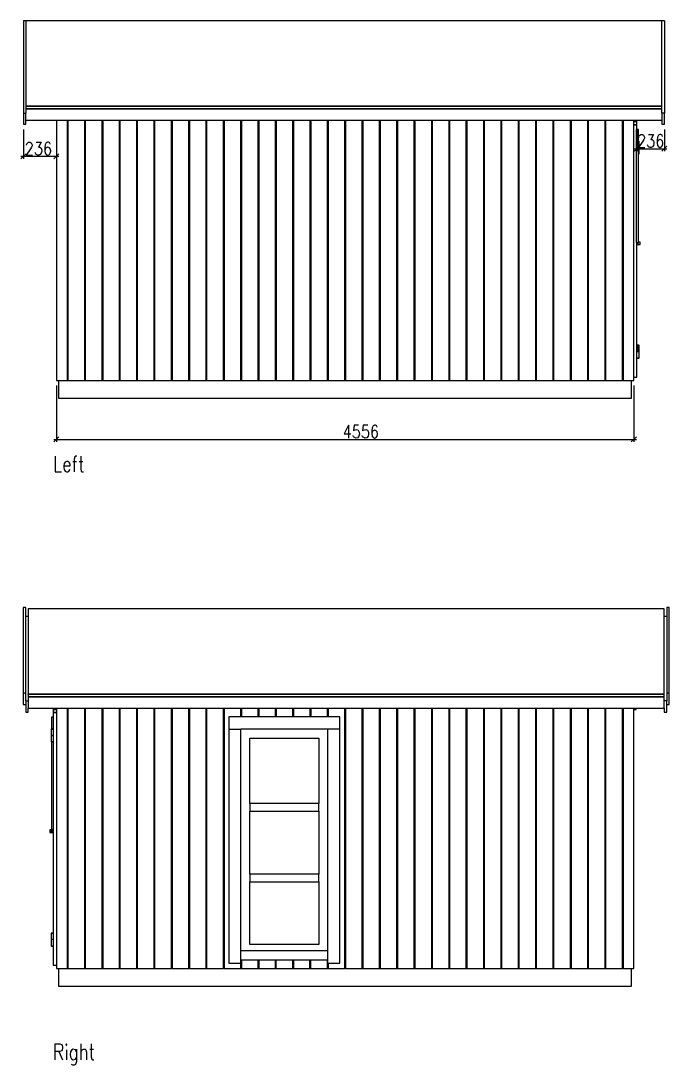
# Model space of a CAD drawing. Header units: millimetres. Extents: x -32864 to 44414, y -51818 to 3927.
# Drawn here: x 574 to 5689, y -4322 to 3918 of the extents above; entities that cross this region are included whole.
import ezdxf

# ---------------------------------------------------------------- set-up
doc = ezdxf.new("R2010")
doc.units = ezdxf.units.MM
doc.header["$MEASUREMENT"] = 0
doc.layers.get('0').update_dxf_attribs({"true_color": 0xffffff})

msp = doc.modelspace()

# ---------------------------------------------------------------- linework, layer by layer
for p, q in [((5448.5, 2965.1), (5448.5, 3002.5)), ((5441.7, 2169.3), (5441.7, 2167.8)), ((5438, 1256.8), (5438.7, 1256.8)), ((5448.5, 1256.8), (5449.2, 1257.5)), ((3198.9, 636.2), (3195.9, 645.1)), ((3270.8, 636.2), (3267.8, 645.1)), ((815.4, -1772.1), (815.4, -1829.7)), ((815.4, -2460.1), (815.4, -2466.1)), ((1013, -4214), (1004, -4202.1)), ((1004, -4273.9), (1013, -4262))]:
    msp.add_line(p, q)
for points in [[(613.2, 3918), (594.5, 3918), (594.5, 3162.7)], [(5632.6, 3247.3), (5632.6, 3918), (613.2, 3918), (613.2, 3247.3)], [(5651.3, 3918), (5632.6, 3918), (5632.6, 3918)], [(5651.3, 3918), (5651.3, 3252.5), (5651.3, 3252.5)], [(613.2, 3247.3), (5632.6, 3247.3), (5632.6, 3247.3)], [(613.2, 3247.3), (613.2, 3242), (613.2, 3242)], [(5632.6, 3242), (613.2, 3242), (613.2, 3242)], [(613.2, 3242), (613.2, 3224.1), (5632.6, 3224.1)], [(5632.6, 3224.1), (613.2, 3224.1), (613.2, 3224.1)], [(613.2, 3224.1), (613.2, 3191.1), (613.2, 3191.1)], [(5651.3, 3252.5), (5651.3, 3191.1), (5632.6, 3191.1)], [(5632.6, 3242), (5632.6, 3247.3), (5632.6, 3247.3)], [(5632.6, 3224.1), (5632.6, 3242), (5632.6, 3242)], [(5632.6, 3191.1), (5632.6, 3224.1), (5632.6, 3224.1)], [(594.5, 3191.1), (613.2, 3191.1), (613.2, 3191.1)], [(594.5, 3162.7), (594.5, 3102.1), (613.2, 3102.1), (613.2, 3133.5)], [(613.2, 3133.5), (613.2, 3191.1), (613.2, 3191.1)], [(613.2, 3133.5), (5632.6, 3133.5), (5632.6, 3133.5)], [(854.3, 3133.5), (854.3, 1081.6), (938.9, 1081.6)], [(938.9, 3133.5), (938.9, 1081.6), (941.9, 1081.6)], [(945.6, 1081.6), (941.9, 1081.6), (941.9, 3133.5)], [(945.6, 3133.5), (945.6, 1081.6), (1075.1, 1081.6)], [(1075.1, 3133.5), (1075.1, 1081.6), (1078.9, 1081.6)], [(1078.9, 3133.5), (1078.9, 1081.6), (1082.6, 1081.6)], [(1082.6, 3133.5), (1082.6, 1081.6), (1212.1, 1081.6)], [(1212.1, 3133.5), (1212.1, 1081.6), (1215.9, 1081.6)], [(1219.6, 1081.6), (1215.9, 1081.6), (1215.9, 3133.5)], [(1219.6, 3133.5), (1219.6, 1081.6), (1349.1, 1081.6)], [(1349.1, 3133.5), (1349.1, 1081.6), (1352.9, 1081.6)], [(1352.9, 3133.5), (1352.9, 1081.6), (1355.9, 1081.6)], [(1355.9, 3133.5), (1355.9, 1081.6), (1486.1, 1081.6)], [(1486.1, 3133.5), (1486.1, 1081.6), (1489.9, 1081.6)], [(1492.9, 1081.6), (1489.9, 1081.6), (1489.9, 3133.5)], [(1492.9, 3133.5), (1492.9, 1081.6), (1623.1, 1081.6)], [(1623.1, 3133.5), (1623.1, 1081.6), (1626.1, 1081.6)], [(1626.1, 3133.5), (1626.1, 1081.6), (1629.8, 1081.6)], [(1629.8, 3133.5), (1629.8, 1081.6), (1759.4, 1081.6)], [(1759.4, 3133.5), (1759.4, 1081.6), (1763.1, 1081.6)], [(1766.8, 1081.6), (1763.1, 1081.6), (1763.1, 3133.5)], [(1766.8, 3133.5), (1766.8, 1081.6), (1896.4, 1081.6)], [(1896.4, 3133.5), (1896.4, 1081.6), (1900.1, 1081.6)], [(1900.1, 3133.5), (1900.1, 1081.6), (1903.8, 1081.6)], [(1903.8, 3133.5), (1903.8, 1081.6), (2033.3, 1081.6)], [(2033.3, 3133.5), (2033.3, 1081.6), (2037.1, 1081.6)], [(2040.1, 3133.5), (2040.1, 1081.6), (2037.1, 1081.6)], [(2037.1, 3133.5), (2037.1, 1081.6), (2037.1, 1081.6)], [(2170.3, 3133.5), (2170.3, 1081.6), (2174.1, 1081.6)], [(2174.1, 3133.5), (2174.1, 1081.6), (2177.1, 1081.6)], [(2177.1, 3133.5), (2177.1, 1081.6), (2307.3, 1081.6)], [(2307.3, 3133.5), (2307.3, 1081.6), (2310.3, 1081.6)], [(2310.3, 3133.5), (2310.3, 1081.6), (2314.1, 1081.6)], [(2314.1, 3133.5), (2314.1, 1081.6), (2444.3, 1081.6)], [(2444.3, 3133.5), (2444.3, 1081.6), (2447.3, 1081.6)], [(2447.3, 3133.5), (2447.3, 1081.6), (2451.1, 1081.6)], [(2451.1, 3133.5), (2451.1, 1081.6), (2580.6, 1081.6)], [(2580.6, 3133.5), (2580.6, 1081.6), (2584.3, 1081.6)], [(2588.1, 1081.6), (2584.3, 1081.6), (2584.3, 3133.5)], [(2588.1, 3133.5), (2588.1, 1081.6), (2717.6, 1081.6)], [(2717.6, 3133.5), (2717.6, 1081.6), (2721.3, 1081.6)], [(2725.1, 1081.6), (2721.3, 1081.6), (2721.3, 3133.5)], [(2725.1, 3133.5), (2725.1, 1081.6), (2854.6, 1081.6)], [(2854.6, 3133.5), (2854.6, 1081.6), (2858.3, 1081.6)], [(2861.3, 3133.5), (2861.3, 1081.6), (2858.3, 1081.6)], [(2858.3, 3133.5), (2858.3, 1081.6), (2858.3, 1081.6)], [(2991.6, 3133.5), (2991.6, 1081.6), (2994.6, 1081.6)], [(2994.6, 3133.5), (2994.6, 1081.6), (2998.3, 1081.6)], [(2998.3, 3133.5), (2998.3, 1081.6), (3128.6, 1081.6)], [(3128.6, 3133.5), (3128.6, 1081.6), (3131.5, 1081.6)], [(3131.5, 3133.5), (3131.5, 1081.6), (3135.3, 1081.6)], [(3135.3, 3133.5), (3135.3, 1081.6), (3264.8, 1081.6)], [(3264.8, 3133.5), (3264.8, 1081.6), (3268.5, 1081.6)], [(3272.3, 1081.6), (3268.5, 1081.6), (3268.5, 3133.5)], [(3272.3, 3133.5), (3272.3, 1081.6), (3401.8, 1081.6)], [(3401.8, 3133.5), (3401.8, 1081.6), (3405.5, 1081.6)], [(3409.3, 1081.6), (3405.5, 1081.6), (3405.5, 3133.5)], [(3409.3, 3133.5), (3409.3, 1081.6), (3538.8, 1081.6)], [(3538.8, 3133.5), (3538.8, 1081.6), (3542.5, 1081.6)], [(3545.5, 1081.6), (3542.5, 1081.6), (3542.5, 3133.5)], [(3545.5, 3133.5), (3545.5, 1081.6), (3675.8, 1081.6)], [(3675.8, 3133.5), (3675.8, 1081.6), (3679.5, 1081.6)], [(3682.5, 1081.6), (3679.5, 1081.6), (3679.5, 3133.5)], [(3682.5, 3133.5), (3682.5, 1081.6), (3812.8, 1081.6)], [(3812.8, 3133.5), (3812.8, 1081.6), (3815.8, 1081.6)], [(3815.8, 3133.5), (3815.8, 1081.6), (3819.5, 1081.6)], [(3819.5, 3133.5), (3819.5, 1081.6), (3949.8, 1081.6)], [(3949.8, 3133.5), (3949.8, 1081.6), (3952.8, 1081.6)], [(3952.8, 3133.5), (3952.8, 1081.6), (3956.5, 1081.6)], [(3956.5, 3133.5), (3956.5, 1081.6), (4086, 1081.6)], [(4086, 3133.5), (4086, 1081.6), (4089.8, 1081.6)], [(4093.5, 1081.6), (4089.8, 1081.6), (4089.8, 3133.5)], [(4093.5, 3133.5), (4093.5, 1081.6), (4223, 1081.6)], [(4223, 3133.5), (4223, 1081.6), (4226.8, 1081.6)], [(4229.7, 3133.5), (4229.7, 1081.6), (4226.8, 1081.6)], [(4226.8, 3133.5), (4226.8, 1081.6), (4226.8, 1081.6)], [(4360, 3133.5), (4360, 1081.6), (4363.7, 1081.6)], [(4366.7, 1081.6), (4363.7, 1081.6), (4363.7, 3133.5)], [(4366.7, 3133.5), (4366.7, 1081.6), (4497, 1081.6)], [(4497, 3133.5), (4497, 1081.6), (4500, 1081.6)], [(4500, 3133.5), (4500, 1081.6), (4503.7, 1081.6)], [(4503.7, 3133.5), (4503.7, 1081.6), (4634, 1081.6)], [(4634, 3133.5), (4634, 1081.6), (4637, 1081.6)], [(4640.7, 1081.6), (4637, 1081.6), (4637, 3133.5)], [(4640.7, 3133.5), (4640.7, 1081.6), (4770.2, 1081.6)], [(4770.2, 3133.5), (4770.2, 1081.6), (4774, 1081.6)], [(4777.7, 1081.6), (4774, 1081.6), (4774, 3133.5)], [(4777.7, 3133.5), (4777.7, 1081.6), (4907.2, 1081.6)], [(4907.2, 3133.5), (4907.2, 1081.6), (4911, 1081.6)], [(4911, 3133.5), (4911, 1081.6), (4914.7, 1081.6)], [(4914.7, 3133.5), (4914.7, 1081.6), (5044.2, 1081.6)], [(5044.2, 3133.5), (5044.2, 1081.6), (5048, 1081.6)], [(5051, 1081.6), (5048, 1081.6), (5048, 3133.5)], [(5051, 3133.5), (5051, 1081.6), (5181.2, 1081.6)], [(5181.2, 3133.5), (5181.2, 1081.6), (5185, 1081.6)], [(5185, 3133.5), (5185, 1081.6), (5188, 1081.6)], [(5188, 3133.5), (5188, 1081.6), (5318.2, 1081.6)], [(5318.2, 3133.5), (5318.2, 1081.6), (5321.2, 1081.6)], [(5325, 3133.5), (5325, 1081.6), (5321.2, 1081.6), (5321.2, 3133.5), (5321.2, 1081.6)], [(5325, 1081.6), (5410.3, 1081.6), (5410.3, 3133.5)], [(5410.3, 3099.1), (5435, 3099.1), (5435, 3133.5)], [(5411.8, 3133.5), (5411.8, 3123), (5414.8, 3123)], [(5414.8, 3133.5), (5414.8, 3123), (5416.3, 3123)], [(5416.3, 3133.5), (5416.3, 3123), (5421.5, 3123)], [(5421.5, 3133.5), (5421.5, 3123), (5424.5, 3123)], [(5421.5, 3133.5), (5421.5, 3123), (5421.5, 3123)], [(5424.5, 3123), (5428.3, 3123), (5428.3, 3133.5)], [(5424.5, 3123), (5424.5, 3133.5), (5424.5, 3133.5)], [(5632.6, 3191.1), (5632.6, 3133.5), (5632.6, 3133.5)], [(5632.6, 3133.5), (5632.6, 3102.1), (5651.3, 3102.1), (5651.3, 3162.7)], [(5651.3, 3162.7), (5651.3, 3191.1), (5651.3, 3191.1)], [(594.5, 3061.6), (594.5, 2828.8), (594.5, 2828.8)], [(854.3, 3093.8), (854.3, 2828.8), (854.3, 2828.8)], [(5410.3, 3123), (5411.8, 3123), (5411.8, 3123)], [(5435, 3061.6), (5435, 3098.3), (5410.3, 3098.3)], [(5448.5, 3002.5), (5448.5, 3061.6), (5428.3, 3061.6), (5428.3, 3051.2)], [(5435, 3059.4), (5435, 2889.5), (5435, 2889.5)], [(5651.3, 3061.6), (5651.3, 2889.5), (5651.3, 2889.5)], [(5450.7, 2996.5), (5450.7, 3001.7), (5453.7, 3011.5), (5457.5, 3016), (5464.9, 3020.5), (5479.2, 3020.5), (5485.9, 3016), (5489.6, 3011.5), (5493.4, 3001.7), (5493.4, 2992), (5489.6, 2982.3), (5482.2, 2968.1), (5447, 2920.1), (5496.4, 2920.1)], [(5451.5, 2965.8), (5450.7, 2968.1), (5449.2, 2968.8), (5448.5, 2968.8)], [(5525.6, 3020.5), (5565.3, 3020.5), (5543.5, 2982.3), (5554, 2982.3), (5561.5, 2977.8), (5565.3, 2972.5), (5568.2, 2958.3), (5568.2, 2948.6), (5565.3, 2934.4), (5557.8, 2924.6), (5547.3, 2920.1), (5536.8, 2920.1), (5525.6, 2924.6), (5522.6, 2929.9), (5518.8, 2939.6)], [(5637.1, 3006.2), (5633.4, 3016), (5622.9, 3020.5), (5615.4, 3020.5), (5604.9, 3016), (5597.4, 3001.7), (5594.4, 2977.8), (5594.4, 2953.8), (5597.4, 2934.4), (5604.9, 2924.6), (5615.4, 2920.1), (5619.2, 2920.1), (5629.6, 2924.6), (5637.1, 2934.4), (5640.1, 2948.6), (5640.1, 2953.8), (5637.1, 2968.1), (5629.6, 2977.8), (5619.2, 2982.3), (5615.4, 2982.3), (5604.9, 2977.8), (5597.4, 2968.1), (5594.4, 2953.8)], [(619.2, 2936.6), (619.2, 2941.1), (623, 2950.8), (626, 2955.3), (633.5, 2960.6), (647.7, 2960.6), (654.4, 2955.3), (658.2, 2950.8), (662.7, 2941.1), (662.7, 2931.4), (658.2, 2922.4), (651.4, 2907.4), (615.5, 2859.5), (666.4, 2859.5)], [(694.8, 2960.6), (734.5, 2960.6), (712.1, 2922.4), (723.3, 2922.4), (730, 2917.2), (734.5, 2912.7), (738.3, 2898.4), (738.3, 2888.7), (734.5, 2874.5), (726.3, 2864.8), (715.8, 2859.5), (705.3, 2859.5), (694.8, 2864.8), (691.1, 2869.2), (687.4, 2879)], [(806.4, 2946.3), (801.9, 2955.3), (791.4, 2960.6), (784.7, 2960.6), (773.4, 2955.3), (766.7, 2941.1), (763, 2917.2), (763, 2893.2), (766.7, 2874.5), (773.4, 2864.8), (784.7, 2859.5), (787.7, 2859.5), (799.6, 2864.8), (806.4, 2874.5), (810.1, 2888.7), (810.1, 2893.2), (806.4, 2907.4), (799.6, 2917.2), (787.7, 2922.4), (784.7, 2922.4), (773.4, 2917.2), (766.7, 2907.4), (763, 2893.2)], [(5455.2, 2929.9), (5414.8, 2889.5), (5414.8, 2889.5)], [(5414.8, 2909.7), (5671.6, 2909.7), (5671.6, 2909.7)], [(5448.5, 2919.4), (5451.5, 2919.4), (5451.5, 2965.8)], [(5451.5, 2965.8), (5448.5, 2965.8), (5448.5, 2965.8)], [(5451.5, 2869.2), (5451.5, 2917.2), (5448.5, 2917.2)], [(5449.2, 2917.2), (5449.2, 2919.4), (5449.2, 2919.4)], [(5631.9, 2889.5), (5671.6, 2929.9), (5671.6, 2929.9)], [(614.7, 2869.2), (574.3, 2828.8), (574.3, 2828.8)], [(873.8, 2849), (574.3, 2849), (574.3, 2849)], [(834.1, 2828.8), (873.8, 2869.2), (873.8, 2869.2)], [(5448.5, 2866.2), (5451.5, 2869.2), (5451.5, 2869.2)], [(5448.5, 2869.2), (5451.5, 2869.2), (5451.5, 2869.2)], [(5410.3, 1106.3), (5435, 1106.3), (5435, 2169.3)], [(5428.3, 2178.3), (5428.3, 2169.3), (5448.5, 2169.3), (5448.5, 2178.3)], [(5435, 2152.8), (5441.7, 2152.8), (5441.7, 2152.8)], [(5441.7, 2153.6), (5441.7, 2152.8), (5459.7, 2152.8), (5459.7, 2153.6)], [(5459.7, 2171.5), (5459.7, 2173), (5448.5, 2173)], [(5441, 1359.3), (5437.2, 1359.3), (5435, 1358.6)], [(5451.5, 1356.3), (5435, 1356.3), (5435, 1356.3)], [(5442.5, 1309.2), (5442.5, 1349.6), (5435, 1349.6)], [(5451.5, 1356.3), (5450.7, 1358.6), (5449.2, 1359.3), (5441, 1359.3)], [(5447, 1309.2), (5451.5, 1309.2), (5451.5, 1356.3)], [(5435, 1309.2), (5442.5, 1309.2), (5442.5, 1309.2)], [(5451.5, 1259.7), (5451.5, 1307.7), (5435, 1307.7)], [(5435, 1259.7), (5451.5, 1259.7), (5451.5, 1259.7)], [(5435, 1259), (5437.2, 1257.5), (5438, 1256.8)], [(5437.2, 1309.2), (5437.2, 1307.7), (5437.2, 1307.7)], [(5442.5, 1309.2), (5447, 1309.2), (5447, 1309.2)], [(5449.2, 1307.7), (5449.2, 1309.2), (5449.2, 1309.2)], [(5449.2, 1257.5), (5451.5, 1259.7), (5451.5, 1259.7)], [(872.3, 1081.6), (872.3, 941.6), (5392.3, 941.6), (5392.3, 1081.6)], [(2040.1, 1081.6), (2170.3, 1081.6), (2170.3, 1081.6)], [(2861.3, 1081.6), (2991.6, 1081.6), (2991.6, 1081.6)], [(4229.7, 1081.6), (4360, 1081.6), (4360, 1081.6)], [(854.3, 1041.2), (854.3, 595.7), (854.3, 595.7)], [(5410.3, 1041.2), (5410.3, 595.7), (5410.3, 595.7)], [(3159.2, 726.7), (3124.1, 660.1), (3178, 660.1)], [(3159.2, 726.7), (3159.2, 626.4), (3159.2, 626.4)], [(3238.6, 726.7), (3202.7, 726.7), (3198.9, 684.1), (3202.7, 688.6)], [(3310.5, 726.7), (3274.5, 726.7), (3270.8, 684.1), (3274.5, 688.6)], [(3385.3, 712.5), (3382.3, 722.2), (3371.1, 726.7), (3364.4, 726.7), (3353.9, 722.2), (3346.4, 708), (3342.7, 684.1), (3342.7, 660.1), (3346.4, 640.7), (3353.9, 630.9), (3364.4, 626.4), (3368.1, 626.4), (3378.6, 630.9), (3385.3, 640.7), (3389.1, 654.9), (3389.1, 660.1), (3385.3, 674.3), (3378.6, 684.1), (3368.1, 688.6), (3364.4, 688.6), (3353.9, 684.1), (3346.4, 674.3), (3342.7, 660.1)], [(873.8, 636.2), (834.1, 595.7), (834.1, 595.7)], [(834.1, 615.9), (5430.5, 615.9), (5430.5, 615.9)], [(5390.1, 595.7), (5430.5, 636.2), (5430.5, 636.2)], [(845.3, 484.2), (845.3, 359.2), (895.5, 359.2)], [(912.7, 407.1), (962.1, 407.1), (962.1, 418.3), (958.4, 431), (953.9, 436.3), (945.6, 442.3), (933.6, 442.3), (924.7, 436.3), (916.4, 425.1), (912.7, 407.1), (912.7, 394.4), (916.4, 377.1), (924.7, 364.4), (933.6, 359.2), (945.6, 359.2), (953.9, 364.4), (962.1, 377.1)], [(983.1, 442.3), (1013, 442.3), (1013, 442.3)], [(1016.7, 484.2), (1008.5, 484.2), (1000.3, 479), (995.8, 460.2), (995.8, 359.2)], [(1034, 442.3), (1063.2, 442.3), (1063.2, 442.3)], [(1046.7, 484.2), (1046.7, 383.1), (1050.4, 364.4), (1058.7, 359.2), (1067.6, 359.2)], [(612.5, -1385.8), (612.5, -711.3), (593, -711.3), (593, -1385.8)], [(5650.6, -1391.8), (5650.6, -721.8), (632, -721.8), (632, -1391.8)], [(5688.8, -1385.8), (5688.8, -711.3), (5670.1, -711.3), (5670.1, -1385.8)], [(632, -781.7), (612.5, -781.7), (612.5, -781.7)], [(5670.1, -781.7), (5650.6, -781.7), (5650.6, -781.7)], [(612.5, -1447.2), (612.5, -1385.8), (593, -1385.8), (593, -1476.4), (612.5, -1476.4)], [(632, -1391.8), (5650.6, -1391.8), (5650.6, -1391.8)], [(5650.6, -1396.3), (632, -1396.3), (632, -1391.8)], [(632, -1396.3), (632, -1395.5), (632, -1395.5)], [(632, -1396.3), (632, -1415), (632, -1415)], [(5670.1, -1385.8), (5670.1, -1447.2), (5650.6, -1447.2)], [(5650.6, -1396.3), (5650.6, -1391.8), (5650.6, -1391.8)], [(5650.6, -1415), (5650.6, -1396.3), (5650.6, -1396.3)], [(5670.1, -1476.4), (5688.8, -1476.4), (5688.8, -1385.8), (5670.1, -1385.8)], [(612.5, -1447.2), (632, -1447.2), (632, -1447.2)], [(612.5, -1447.2), (612.5, -1476.4), (612.5, -1476.4)], [(612.5, -1476.4), (612.5, -1537.8), (632, -1537.8), (632, -1504.8)], [(5650.6, -1415), (632, -1415), (632, -1415)], [(632, -1415), (632, -1447.2), (632, -1447.2)], [(632, -1415), (5650.6, -1415), (5650.6, -1415)], [(632, -1447.2), (632, -1504.8), (632, -1504.8)], [(5650.6, -1447.2), (5650.6, -1415), (5650.6, -1415)], [(5650.6, -1504.8), (5650.6, -1447.2), (5650.6, -1447.2)], [(5650.6, -1504.8), (5650.6, -1537.8), (5670.1, -1537.8), (5670.1, -1476.4)], [(5670.1, -1476.4), (5670.1, -1447.2), (5670.1, -1447.2)], [(632, -1504.8), (5650.6, -1504.8), (5650.6, -1504.8)], [(828.1, -1504.8), (828.1, -1539.3), (854.3, -1539.3)], [(854.3, -1540), (828.1, -1540), (828.1, -3532.1), (854.3, -3532.1)], [(835.6, -1504.8), (835.6, -1515.3), (839.3, -1515.3)], [(839.3, -1504.8), (839.3, -1515.3), (842.3, -1515.3)], [(842.3, -1504.8), (842.3, -1515.3), (848.3, -1515.3)], [(842.3, -1504.8), (842.3, -1515.3), (842.3, -1515.3)], [(848.3, -1504.8), (848.3, -1515.3), (851.3, -1515.3)], [(848.3, -1515.3), (848.3, -1504.8), (848.3, -1504.8)], [(851.3, -1504.8), (851.3, -1515.3), (854.3, -1515.3)], [(854.3, -1504.8), (854.3, -3558.3), (938.9, -3558.3)], [(938.9, -1504.8), (938.9, -3558.3), (941.9, -3558.3)], [(945.6, -3558.3), (941.9, -3558.3), (941.9, -1504.8)], [(945.6, -1504.8), (945.6, -3558.3), (1075.1, -3558.3)], [(1075.1, -1504.8), (1075.1, -3558.3), (1078.9, -3558.3)], [(1078.9, -1504.8), (1078.9, -3558.3), (1082.6, -3558.3)], [(1082.6, -1504.8), (1082.6, -3558.3), (1212.1, -3558.3)], [(1212.1, -1504.8), (1212.1, -3558.3), (1215.9, -3558.3)], [(1215.9, -1504.8), (1215.9, -3558.3), (1219.6, -3558.3)], [(1219.6, -1504.8), (1219.6, -3558.3), (1349.1, -3558.3)], [(1349.1, -1504.8), (1349.1, -3558.3), (1352.9, -3558.3)], [(1355.9, -3558.3), (1352.9, -3558.3), (1352.9, -1504.8)], [(1355.9, -1504.8), (1355.9, -3558.3), (1486.1, -3558.3)], [(1486.1, -1504.8), (1486.1, -3558.3), (1489.9, -3558.3)], [(1492.9, -3558.3), (1489.9, -3558.3), (1489.9, -1504.8)], [(1492.9, -1504.8), (1492.9, -3558.3), (1623.1, -3558.3)], [(1623.1, -1504.8), (1623.1, -3558.3), (1626.1, -3558.3)], [(1626.1, -1504.8), (1626.1, -3558.3), (1629.8, -3558.3)], [(1629.8, -1504.8), (1629.8, -3558.3), (1759.4, -3558.3)], [(1759.4, -1504.8), (1759.4, -3558.3), (1763.1, -3558.3)], [(1766.8, -1504.8), (1766.8, -3558.3), (1763.1, -3558.3)], [(1763.1, -3558.3), (1763.1, -1504.8), (1763.1, -1504.8)], [(1896.4, -1504.8), (1896.4, -3558.3), (1900.1, -3558.3)], [(1903.8, -3558.3), (1900.1, -3558.3), (1900.1, -1504.8)], [(1903.8, -1504.8), (1903.8, -3558.3), (2033.3, -3558.3)], [(2033.3, -1504.8), (2033.3, -3558.3), (2037.1, -3558.3)], [(2040.1, -3558.3), (2037.1, -3558.3), (2037.1, -1504.8)], [(2040.1, -1504.8), (2040.1, -3558.3), (2170.3, -3558.3)], [(2170.3, -1504.8), (2170.3, -3558.3), (2174.1, -3558.3)], [(2177.1, -1504.8), (2177.1, -3558.3), (2174.1, -3558.3)], [(2174.1, -1504.8), (2174.1, -3558.3), (2174.1, -3558.3)], [(2307.3, -1504.8), (2307.3, -1574.5), (2307.3, -1574.5)], [(2310.3, -1504.8), (2310.3, -1574.5), (2310.3, -1574.5)], [(2314.1, -1504.8), (2314.1, -1574.5), (2314.1, -1574.5)], [(2444.3, -1504.8), (2444.3, -1574.5), (2444.3, -1574.5)], [(2447.3, -1574.5), (2447.3, -1504.8), (2447.3, -1504.8)], [(2451.1, -1504.8), (2451.1, -1574.5), (2451.1, -1574.5)], [(2580.6, -1504.8), (2580.6, -1574.5), (2580.6, -1574.5)], [(2584.3, -1504.8), (2584.3, -1574.5), (2584.3, -1574.5)], [(2588.1, -1504.8), (2588.1, -1574.5), (2588.1, -1574.5)], [(2717.6, -1504.8), (2717.6, -1574.5), (2717.6, -1574.5)], [(2721.3, -1504.8), (2721.3, -1574.5), (2721.3, -1574.5)], [(2725.1, -1504.8), (2725.1, -1574.5), (2725.1, -1574.5)], [(2854.6, -1504.8), (2854.6, -1574.5), (2854.6, -1574.5)], [(2858.3, -1504.8), (2858.3, -1574.5), (2858.3, -1574.5)], [(2861.3, -1504.8), (2861.3, -1574.5), (2861.3, -1574.5)], [(2991.6, -1504.8), (2991.6, -1574.5), (2991.6, -1574.5)], [(2994.6, -1574.5), (2994.6, -1504.8), (2994.6, -1504.8)], [(2998.3, -1504.8), (2998.3, -1574.5), (2998.3, -1574.5)], [(3128.6, -1504.8), (3128.6, -3558.3), (3131.5, -3558.3)], [(3135.3, -3558.3), (3131.5, -3558.3), (3131.5, -1504.8)], [(3135.3, -1504.8), (3135.3, -3558.3), (3264.8, -3558.3)], [(3264.8, -1504.8), (3264.8, -3558.3), (3268.5, -3558.3)], [(3272.3, -3558.3), (3268.5, -3558.3), (3268.5, -1504.8)], [(3272.3, -1504.8), (3272.3, -3558.3), (3401.8, -3558.3)], [(3401.8, -1504.8), (3401.8, -3558.3), (3405.5, -3558.3)], [(3409.3, -3558.3), (3405.5, -3558.3), (3405.5, -1504.8)], [(3409.3, -1504.8), (3409.3, -3558.3), (3538.8, -3558.3)], [(3538.8, -1504.8), (3538.8, -3558.3), (3542.5, -3558.3)], [(3542.5, -1504.8), (3542.5, -3558.3), (3545.5, -3558.3)], [(3545.5, -1504.8), (3545.5, -3558.3), (3675.8, -3558.3)], [(3675.8, -1504.8), (3675.8, -3558.3), (3679.5, -3558.3)], [(3682.5, -3558.3), (3679.5, -3558.3), (3679.5, -1504.8)], [(3682.5, -1504.8), (3682.5, -3558.3), (3812.8, -3558.3)], [(3812.8, -1504.8), (3812.8, -3558.3), (3815.8, -3558.3)], [(3819.5, -3558.3), (3815.8, -3558.3), (3815.8, -1504.8)], [(3819.5, -1504.8), (3819.5, -3558.3), (3949.8, -3558.3)], [(3949.8, -1504.8), (3949.8, -3558.3), (3952.8, -3558.3)], [(3952.8, -1504.8), (3952.8, -3558.3), (3956.5, -3558.3)], [(3956.5, -1504.8), (3956.5, -3558.3), (4086, -3558.3)], [(4086, -1504.8), (4086, -3558.3), (4089.8, -3558.3)], [(4093.5, -3558.3), (4089.8, -3558.3), (4089.8, -1504.8)], [(4093.5, -1504.8), (4093.5, -3558.3), (4223, -3558.3)], [(4223, -1504.8), (4223, -3558.3), (4226.8, -3558.3)], [(4226.8, -1504.8), (4226.8, -3558.3), (4229.7, -3558.3)], [(4229.7, -1504.8), (4229.7, -3558.3), (4360, -3558.3)], [(4360, -1504.8), (4360, -3558.3), (4363.7, -3558.3)], [(4363.7, -1504.8), (4363.7, -3558.3), (4366.7, -3558.3)], [(4366.7, -1504.8), (4366.7, -3558.3), (4497, -3558.3)], [(4497, -1504.8), (4497, -3558.3), (4500, -3558.3)], [(4500, -1504.8), (4500, -3558.3), (4503.7, -3558.3)], [(4503.7, -1504.8), (4503.7, -3558.3), (4634, -3558.3)], [(4634, -1504.8), (4634, -3558.3), (4637, -3558.3)], [(4637, -1504.8), (4637, -3558.3), (4640.7, -3558.3)], [(4640.7, -1504.8), (4640.7, -3558.3), (4770.2, -3558.3)], [(4770.2, -1504.8), (4770.2, -3558.3), (4774, -3558.3)], [(4777.7, -3558.3), (4774, -3558.3), (4774, -1504.8)], [(4777.7, -1504.8), (4777.7, -3558.3), (4907.2, -3558.3)], [(4907.2, -1504.8), (4907.2, -3558.3), (4911, -3558.3)], [(4914.7, -3558.3), (4911, -3558.3), (4911, -1504.8)], [(4914.7, -1504.8), (4914.7, -3558.3), (5044.2, -3558.3)], [(5044.2, -1504.8), (5044.2, -3558.3), (5048, -3558.3)], [(5051, -3558.3), (5048, -3558.3), (5048, -1504.8)], [(5051, -1504.8), (5051, -3558.3), (5181.2, -3558.3)], [(5181.2, -1504.8), (5181.2, -3558.3), (5185, -3558.3)], [(5185, -1504.8), (5185, -3558.3), (5188, -3558.3)], [(5188, -1504.8), (5188, -3558.3), (5318.2, -3558.3)], [(5318.2, -1504.8), (5318.2, -3558.3), (5321.2, -3558.3)], [(5325, -1504.8), (5325, -3558.3), (5321.2, -3558.3), (5321.2, -1504.8)], [(5325, -3558.3), (5410.3, -3558.3), (5410.3, -1504.8)], [(5410.3, -1515.3), (5411.8, -1515.3), (5411.8, -1515.3)], [(5411.8, -1504.8), (5411.8, -1515.3), (5414.8, -1515.3)], [(5414.8, -1504.8), (5414.8, -1515.3), (5416.3, -1515.3)], [(5416.3, -1504.8), (5416.3, -1515.3), (5420.8, -1515.3)], [(5421.5, -1515.3), (5420.8, -1515.3), (5420.8, -1504.8)], [(5421.5, -1504.8), (5421.5, -1515.3), (5424.5, -1515.3)], [(5424.5, -1515.3), (5428.3, -1515.3), (5428.3, -1504.8)], [(5424.5, -1515.3), (5424.5, -1504.8), (5424.5, -1504.8)], [(828.1, -1576.7), (815.4, -1576.7), (815.4, -1669.5)], [(3090.4, -1670.3), (3090.4, -1574.5), (2215.3, -1574.5), (2215.3, -1670.3), (2310.3, -1670.3)], [(815.4, -1669.5), (813.9, -1669.5), (812.4, -1670.3), (812.4, -1672.5)], [(828.1, -1672.5), (812.4, -1672.5), (812.4, -1672.5)], [(812.4, -1672.5), (812.4, -1719.7), (828.1, -1719.7)], [(828.1, -1721.2), (812.4, -1721.2), (812.4, -1769.1)], [(814.6, -1719.7), (814.6, -1721.2), (814.6, -1721.2)], [(818.4, -1669.5), (815.4, -1669.5), (815.4, -1669.5)], [(823.6, -1669.5), (818.4, -1669.5), (818.4, -1669.5)], [(825.1, -1669.5), (823.6, -1669.5), (823.6, -1669.5)], [(828.1, -1670.3), (827.3, -1669.5), (825.1, -1669.5)], [(827.3, -1721.2), (827.3, -1719.7), (827.3, -1719.7)], [(2215.3, -1670.3), (2215.3, -3517.1), (2310.3, -3517.1), (2310.3, -1670.3)], [(3090.4, -1670.3), (2310.3, -1670.3), (2310.3, -1670.3)], [(2994.6, -1670.3), (2994.6, -3517.1), (3090.4, -3517.1), (3090.4, -1670.3)], [(812.4, -1769.1), (812.4, -1770.6), (813.9, -1771.3), (815.4, -1772.1), (825.1, -1772.1), (827.3, -1771.3), (828.1, -1770.6)], [(812.4, -1769.1), (828.1, -1769.1), (828.1, -1769.1)], [(2381.4, -2257.2), (2381.4, -1740.7), (2924.9, -1740.7), (2924.9, -2257.2)], [(2381.4, -2814.9), (2381.4, -2317.1), (2381.4, -2317.1)], [(2381.4, -2767), (2381.4, -2323.8), (2381.4, -2323.8)], [(2924.9, -2317.1), (2924.9, -2814.9), (2924.9, -2814.9)], [(2924.9, -2323.8), (2924.9, -2767), (2924.9, -2767)], [(822.1, -2466.1), (803.4, -2466.1), (803.4, -2466.1)], [(803.4, -2466.1), (822.1, -2466.1), (822.1, -2466.1)], [(803.4, -2466.1), (803.4, -2472.8), (803.4, -2472.8)], [(828.1, -2466.1), (822.1, -2466.1), (822.1, -2466.1)], [(822.1, -2472.8), (822.1, -2466.1), (822.1, -2466.1)], [(822.1, -2480.3), (822.1, -2472.8), (803.4, -2472.8), (803.4, -2480.3)], [(822.1, -2480.3), (822.1, -2486.3), (803.4, -2486.3)], [(803.4, -2480.3), (822.1, -2480.3), (822.1, -2480.3)], [(803.4, -2480.3), (803.4, -2486.3), (803.4, -2486.3)], [(803.4, -2486.3), (822.1, -2486.3), (822.1, -2486.3)], [(822.1, -2486.3), (822.1, -2484.8), (822.1, -2484.8)], [(822.1, -2486.3), (828.1, -2486.3), (828.1, -2486.3)], [(2924.9, -2874.8), (2924.9, -3370.4), (2381.4, -3370.4), (2381.4, -2874.8)], [(2381.4, -3350.2), (2381.4, -2907.7), (2381.4, -2907.7)], [(2924.9, -2907.7), (2924.9, -3350.2), (2924.9, -3350.2)], [(823.6, -3279.8), (813.9, -3279.8), (812.4, -3280.5), (812.4, -3282)], [(828.1, -3282), (812.4, -3282), (812.4, -3282)], [(812.4, -3282), (812.4, -3329.2), (828.1, -3329.2)], [(825.1, -3279.8), (823.6, -3279.8), (823.6, -3279.8)], [(828.1, -3280.5), (827.3, -3279.8), (825.1, -3279.8)], [(828.1, -3331.4), (812.4, -3331.4), (812.4, -3379.3)], [(814.6, -3329.2), (814.6, -3331.4), (814.6, -3331.4)], [(827.3, -3331.4), (827.3, -3329.2), (827.3, -3329.2)], [(812.4, -3379.3), (828.1, -3379.3), (828.1, -3379.3)], [(812.4, -3379.3), (812.4, -3380.1), (813.9, -3380.8), (815.4, -3382.3)], [(815.4, -3382.3), (818.4, -3382.3), (818.4, -3382.3)], [(818.4, -3382.3), (825.1, -3382.3), (827.3, -3380.8), (828.1, -3380.1)], [(2588.1, -3421.3), (2310.3, -3421.3), (2310.3, -3421.3)], [(2717.6, -3421.3), (2588.1, -3421.3), (2588.1, -3421.3)], [(2994.6, -3421.3), (2717.6, -3421.3), (2717.6, -3421.3)], [(2307.3, -3517.1), (2307.3, -3558.3), (2307.3, -3558.3)], [(2310.3, -3490.9), (2994.6, -3490.9), (2994.6, -3490.9)], [(2310.3, -3517.1), (2310.3, -3558.3), (2314.1, -3558.3)], [(2314.1, -3490.9), (2314.1, -3558.3), (2444.3, -3558.3)], [(2444.3, -3490.9), (2444.3, -3558.3), (2447.3, -3558.3)], [(2447.3, -3490.9), (2447.3, -3558.3), (2451.1, -3558.3)], [(2451.1, -3490.9), (2451.1, -3558.3), (2580.6, -3558.3)], [(2580.6, -3490.9), (2580.6, -3558.3), (2584.3, -3558.3)], [(2584.3, -3490.9), (2584.3, -3558.3), (2588.1, -3558.3)], [(2588.1, -3558.3), (2588.1, -3490.9), (2588.1, -3490.9)], [(2717.6, -3490.9), (2717.6, -3558.3), (2721.3, -3558.3)], [(2721.3, -3490.9), (2721.3, -3558.3), (2725.1, -3558.3)], [(2725.1, -3490.9), (2725.1, -3558.3), (2998.3, -3558.3)], [(2854.6, -3558.3), (2854.6, -3490.9), (2854.6, -3490.9)], [(2858.3, -3490.9), (2858.3, -3558.3), (2858.3, -3558.3)], [(2861.3, -3558.3), (2861.3, -3490.9), (2861.3, -3490.9)], [(2991.6, -3490.9), (2991.6, -3558.3), (2994.6, -3558.3)], [(2994.6, -3558.3), (2994.6, -3490.9), (2994.6, -3490.9)], [(2998.3, -3517.1), (2998.3, -3558.3), (3128.6, -3558.3)], [(872.3, -3558.3), (872.3, -3698.3), (5392.3, -3698.3), (5392.3, -3558.3)], [(1766.8, -3558.3), (1896.4, -3558.3), (1896.4, -3558.3)], [(2177.1, -3558.3), (2307.3, -3558.3), (2307.3, -3558.3)], [(2307.3, -3558.3), (2310.3, -3558.3), (2310.3, -3558.3)], [(2588.1, -3558.3), (2717.6, -3558.3), (2717.6, -3558.3)], [(2861.3, -3558.3), (2854.6, -3558.3), (2854.6, -3558.3)], [(2994.6, -3558.3), (2998.3, -3558.3), (2998.3, -3558.3)], [(845.3, -4279.9), (845.3, -4154.2), (882.7, -4154.2), (895.5, -4160.1), (900, -4166.1), (903.7, -4178.1), (903.7, -4190.1), (900, -4202.1), (895.5, -4208.1), (882.7, -4214), (845.3, -4214)], [(933.6, -4202.1), (933.6, -4279.9), (933.6, -4279.9)], [(1013, -4196.8), (1013, -4292.6), (1008.5, -4309.9), (1004, -4316.6), (995.8, -4321.8), (983.1, -4321.8), (974.8, -4316.6)], [(1046.7, -4154.2), (1046.7, -4279.9), (1046.7, -4279.9)], [(1046.7, -4220.8), (1058.7, -4202.1), (1067.6, -4196.8), (1080.4, -4196.8), (1087.9, -4202.1), (1092.4, -4220.8), (1092.4, -4279.9)], [(1117.8, -4196.8), (1147, -4196.8), (1147, -4196.8)], [(1129.8, -4154.2), (1129.8, -4256), (1135, -4273.9), (1142.5, -4279.9), (1150.7, -4279.9)], [(873.8, -4214), (903.7, -4279.9), (903.7, -4279.9)]]:
    msp.add_lwpolyline(points)
for points in [[(2924.9, -2317.1), (2924.9, -2257.2), (2381.4, -2257.2), (2381.4, -2317.1)], [(2924.9, -2874.8), (2924.9, -2814.9), (2381.4, -2814.9), (2381.4, -2874.8)], [(928.4, -4160.1), (933.6, -4166.1), (937.4, -4160.1), (933.6, -4154.2)]]:
    msp.add_lwpolyline(points, close=True)
for points in [[(5428.3, 3051.2), (5428.3, 2760.7), (5428.3, 2469.5), (5428.3, 2178.3)], [(5448.5, 2178.3), (5448.5, 2441), (5448.5, 2703.1), (5448.5, 2965.1)], [(5441.7, 2167.8), (5441.7, 2163.3), (5441.7, 2158.1), (5441.7, 2153.6)], [(5459.7, 2153.6), (5459.7, 2159.6), (5459.7, 2165.6), (5459.7, 2171.5)], [(5438.7, 1256.8), (5442.5, 1256.8), (5445.5, 1256.8), (5448.5, 1256.8)], [(3202.7, 688.6), (3266.3, 722.2), (3254.3, 586.8), (3198.9, 636.2)], [(3274.5, 688.6), (3338.2, 722.2), (3326.2, 586.8), (3270.8, 636.2)], [(815.4, -1829.7), (815.4, -2040.1), (815.4, -2249.7), (815.4, -2460.1)], [(1004, -4202.1), (948.6, -4164.6), (949.4, -4311.4), (1004, -4273.9)]]:
    msp.add_open_spline(points, degree=3)

doc.saveas('drawing.dxf')
